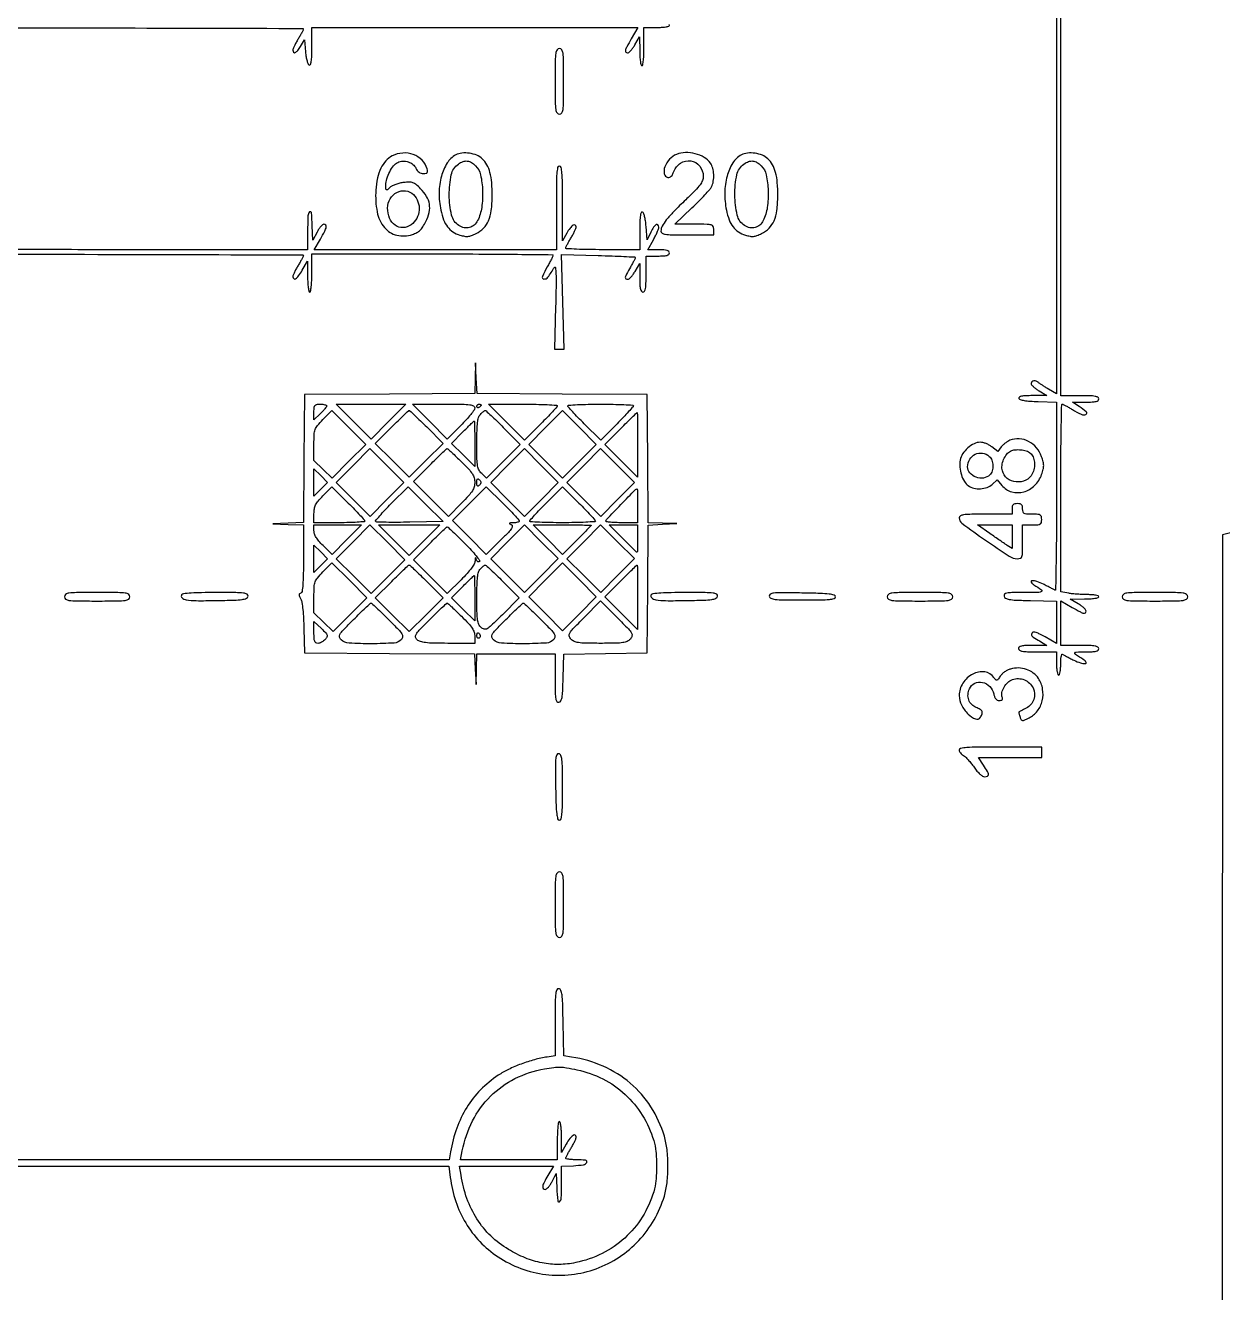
# Model space of a CAD drawing. Extents: x 0 to 836, y 5 to 589.
# Drawn here: x 301.6 to 349.4, y 191.8 to 242.5 of the extents above; entities that cross this region are included whole.
import ezdxf

# ---------------------------------------------------------------- set-up
doc = ezdxf.new("R2010")
doc.units = 0
doc.header["$MEASUREMENT"] = 0

msp = doc.modelspace()

# ---------------------------------------------------------------- linework, layer by layer
for points in [[(201.712326, 537.783562, -0.000001), (217.055896, 537.76491, -0.426088)], [(546.939, 229.3929, -0.000106), (546.943559, 250.949215, -0.000176), (546.957638, 269.095817, -0.000001), (546.976289, 285.583213, -0.415883)], [(836.0595, 588.6891), (420.497259, 588.710259, 0.000013), (261.145696, 588.714318, 0.000021), (126.989856, 588.708632), (4.934769, 588.698274, 0.19889), (4.878609, 588.675009, 0.198853), (4.855343, 588.618859), (4.83877, 516.273901, 0.000036), (4.826254, 436.744061, 0.000021), (4.8222, 342.282364), (4.8222, 95.946129), (4.469225, 95.920114, 0.031904), (4.160456, 95.877435, 0.315999), (4.075312, 95.787407, 0.415411), (4.137995, 95.703578, 0.035338), (4.43445, 95.6826), (4.8222, 95.6826), (4.8222, 50.2101), (4.8222, 4.7376), (420.462, 4.7376), (836.1018, 4.7376)], [(201.712326, 185.847562, -0.000001), (217.055896, 185.82891, -0.426088)], [(604.852986, 529.408162, -0.000002), (620.423836, 529.389509, -0.550615)], [(238.738155, 529.614638, -0.000002), (224.300981, 529.63329, -0.415836)], [(308.18842, 529.408162, -0.000002), (322.638019, 529.38951, -0.415836)], [(531.796111, 538.074638, -0.000002), (517.6951, 538.093291, -0.426056)], [(413.368417, 538.074638, -0.000002), (399.676779, 538.093291, -0.415815)], [(206.267293, 233.405114, -0.000001), (217.051222, 233.389599, -0.0589)], [(77.850638, 481.579418, -0.000002), (77.869294, 494.031443, -0.550517)], [(336.166934, 548.220763, -0.000002), (326.827688, 548.233536, -0.413812)], [(77.644162, 421.684687, -0.000002), (77.625507, 409.236574, -0.415775)], [(604.231838, 387.151416, -0.000003), (604.250494, 398.693431, -0.41574)], [(260.324089, 280.728444, -0.000002), (260.333986, 287.287743, -0.41377)], [(77.841889, 210.212758, -0.000002), (77.851786, 217.49274, -0.413814)], [(353.273145, 235.606241, -0.000004), (353.25667, 227.850838, -0.413589)], [(296.537883, 242.374441, -0.000379), (304.989363, 242.360362, -0.000006), (312.653939, 242.341698, -0.425725), (312.67896, 242.31555, -0.10382), (312.668877, 242.275812, -0.007062), (312.61587, 242.171333, -0.009869), (312.547921, 242.047945, -0.007234), (312.467893, 241.9137, 0.012708), (312.388059, 241.776385, 0.015414), (312.320565, 241.643641, 0.01405), (312.270827, 241.529661, 0.095102), (312.259033, 241.46955, 0.186658), (312.289954, 241.388625, 0.336105), (312.356136, 241.376015, 0.111359), (312.458281, 241.458958, 0.034083), (312.571067, 241.62423), (312.7239, 241.884661), (312.7662, 241.398166, 0.018101), (312.790335, 241.202821, 0.029409), (312.826473, 241.039626, 0.030984), (312.869188, 240.918363, 0.21638), (312.91425, 240.876886, 0.394038), (312.965068, 240.900372, 0.06108), (312.996897, 241.017582, 0.029434), (313.015212, 241.234321, 0.006363), (313.02, 241.61055), (313.02, 242.379), (319.534923, 242.379), (326.049847, 242.379), (325.795323, 241.92801, 0.005105), (325.612046, 241.595371, 0.05887), (325.557409, 241.456886, 0.273209), (325.575516, 241.392767, 0.194915), (325.64655, 241.364628, 0.175744), (325.698863, 241.384067, 0.030637), (325.776051, 241.458162, 0.030019), (325.859711, 241.560657, 0.022931), (325.938905, 241.681878), (326.12551, 241.9983), (326.129255, 241.42725, 0.013372), (326.136673, 241.204561, 0.023366), (326.156341, 241.021049, 0.020491), (326.183516, 240.883075, 0.346819), (326.2176, 240.8562, 0.365646), (326.253197, 240.886249, 0.014491), (326.2787, 241.0677, 0.018502), (326.296556, 241.309679, 0.009164), (326.3022, 241.6176), (326.3022, 242.379), (326.8098, 242.379, 0.015416), (327.00576, 242.385043, 0.025878), (327.16935, 242.403675, 0.024068), (327.291747, 242.430182, 0.339565), (327.3174, 242.4636, 0.322437), (327.293665, 242.496579, 0.031449)], [(296.537883, 233.322241, -0.000379), (304.989363, 233.308162, -0.000006), (312.653939, 233.289498, -0.425725), (312.67896, 233.26335, -0.10382), (312.668877, 233.223612, -0.007062), (312.61587, 233.119133, -0.009869), (312.547921, 232.995745, -0.007234), (312.467893, 232.8615, 0.012708), (312.388059, 232.724185, 0.015414), (312.320565, 232.591441, 0.01405), (312.270827, 232.477461, 0.095102), (312.259033, 232.41735, 0.218217), (312.29514, 232.337699, 0.339983), (312.366844, 232.333388, 0.086405), (312.486239, 232.448646, 0.02268), (312.633705, 232.67115), (312.849199, 233.0307), (312.85, 232.41735, 0.012065), (312.856164, 232.175045, 0.0222), (312.874667, 231.978688, 0.01921), (312.900911, 231.831765, 0.352506), (312.9354, 231.804, 0.365646), (312.970997, 231.834049, 0.014491), (312.9965, 232.0155, 0.018502), (313.014356, 232.257479, 0.009164), (313.02, 232.5654), (313.02, 233.3268), (317.8422, 233.3268, -0.000991), (319.691275, 233.323136, -0.001652), (321.247879, 233.311824, -0.00011), (322.643688, 233.29676, -0.410992), (322.6644, 233.275818, -0.112389), (322.65662, 233.241645, -0.003975), (322.596757, 233.119479, -0.007185), (322.522356, 232.975848, -0.004948), (322.434127, 232.815191, 0.025653), (322.238797, 232.421745, 0.509405), (322.297174, 232.322742, 0.265415), (322.456472, 232.394479, 0.02195), (322.717076, 232.788019, -0.706671), (322.760925, 232.779104, -0.026732), (322.781798, 232.538044, -0.012234), (322.785734, 232.072458, -0.002382), (322.768289, 231.23295), (322.724527, 229.5198), (322.919432, 229.5198), (323.114338, 229.5198), (323.061097, 231.413797), (323.007856, 233.307794), (324.464678, 233.263943, -0.001524), (325.025252, 233.245359, -0.002466), (325.501962, 233.225746, -0.000389), (325.923763, 233.205978, -0.167204), (325.950108, 233.195487, -0.331285), (325.954875, 233.174241, -0.006692), (325.905994, 233.068359, -0.01302), (325.841639, 232.942268, -0.008032), (325.759758, 232.797259, 0.006581), (325.600249, 232.516675, 0.071019), (325.554141, 232.394906, 0.295759), (325.575757, 232.336588, 0.161563), (325.651071, 232.3116, 0.174943), (325.705125, 232.33111, 0.032609), (325.782967, 232.404792, 0.031428), (325.866743, 232.507378, 0.024173), (325.945228, 232.62885), (326.129113, 232.9461), (326.131057, 232.37505, 0.008975), (326.137312, 232.082148, 0.045684), (326.158525, 231.920649, 0.104993), (326.197856, 231.835144, 0.2369), (326.2599, 231.804, 0.266366), (326.323517, 231.840479, 0.088943), (326.361918, 231.945, 0.037256), (326.381925, 232.144014, 0.00643), (326.3868, 232.5231), (326.3868, 233.2422), (326.8521, 233.2422, 0.01212), (327.084575, 233.247836, 0.054498), (327.2187, 233.269118, 0.118311), (327.290603, 233.308565, 0.211442), (327.3174, 233.3691, 0.20224), (327.29212, 233.429044, 0.122046), (327.224545, 233.468612, 0.058076), (327.099479, 233.490183, 0.013696), (326.887167, 233.496), (326.456934, 233.496), (326.675667, 233.887356, 0.011597), (326.759417, 234.045716, 0.014102), (326.830147, 234.197897, 0.012683), (326.882358, 234.328046, 0.089272), (326.8944, 234.394956, 0.18104), (326.860421, 234.485725, 0.365083), (326.789978, 234.496681, 0.111398), (326.68433, 234.394713, 0.034758), (326.575781, 234.201446), (326.4291, 233.891692), (326.3868, 234.427488, 0.01551), (326.362506, 234.647851, 0.028269), (326.327025, 234.825306, 0.030562), (326.284923, 234.954527, 0.222764), (326.23875, 234.998092, 0.394072), (326.187932, 234.974615, 0.061095), (326.156103, 234.857417, 0.029435), (326.137788, 234.640686, 0.006363), (326.133, 234.26445), (326.133, 233.496), (324.6525, 233.496, -0.004017), (324.08484, 233.50056, -0.006694), (323.607024, 233.514638, -0.001794), (323.196758, 233.533701, -0.40162), (323.172433, 233.55945, -0.111035), (323.181659, 233.599209, -0.00754), (323.233965, 233.703667, -0.010506), (323.301425, 233.827054, -0.007675), (323.381293, 233.9613, 0.013093), (323.461285, 234.09913, 0.015532), (323.52927, 234.23343, 0.014424), (323.579431, 234.349253, 0.08935), (323.59236, 234.4125, 0.29042), (323.551833, 234.47982, 0.271402), (323.471027, 234.474445, 0.081808), (323.344553, 234.354309, 0.033564), (323.2143, 234.15582), (323.0451, 233.855893), (323.0451, 235.346797, 0.002537), (323.040905, 236.173762, 0.018694), (323.02215, 236.568066, 0.037579), (322.987442, 236.783088, 0.346899), (322.9182, 236.8377, 0.356719), (322.848159, 236.780444, 0.032051), (322.815106, 236.539128, 0.01676), (322.798192, 236.100313, 0.002198), (322.79762, 235.16685), (322.80394, 233.496), (317.956465, 233.496), (313.10899, 233.496), (313.360595, 233.922723, 0.009298), (313.535534, 234.232443, 0.065443), (313.597188, 234.393857, 0.236264), (313.578205, 234.474984, 0.222811), (313.500969, 234.5112, 0.180386), (313.447643, 234.491314, 0.035725), (313.37432, 234.418008, 0.033672), (313.296853, 234.31542, 0.025766), (313.226019, 234.19395), (313.0623, 233.8767), (313.037285, 234.44775, 0.011581), (313.001777, 234.977414, 0.639683), (312.930108, 235.00297, 0.186785), (312.861497, 234.84329, 0.009128), (312.8508, 234.2574), (312.8508, 233.496), (305.42715, 233.496021, -0.000432), (301.379401, 233.499532, -0.000103), (294.648581, 233.512579, -0.000106)], [(353.2896, 254.3076, -0.000198), (353.285575, 244.153897, -0.000331)], [(342.7992, 254.2584), (342.7992, 227.7294), (342.48195, 227.919039, -0.004855), (342.354596, 227.996854, -0.005537), (342.234283, 228.073846, -0.005042), (342.133616, 228.14131, -0.030884), (342.08433, 228.179739, 0.094374), (341.990216, 228.235619, 0.116251), (341.889078, 228.24742, 0.159083), (341.814233, 228.213019, 0.211125), (341.784828, 228.14505, 0.175744), (341.804267, 228.092737, 0.030637), (341.878362, 228.015549, 0.030019), (341.980857, 227.931889, 0.022931), (342.102078, 227.852695), (342.4185, 227.66609), (341.8404, 227.662345, 0.009126), (341.564038, 227.655509, 0.039013), (341.400425, 227.63562, 0.08811), (341.315338, 227.602155, 0.348167), (341.297327, 227.55285, 0.245891), (341.348279, 227.503569, 0.029679), (341.50541, 227.467247, 0.024548), (341.737259, 227.439586, 0.009086), (342.065777, 227.422656), (342.7992, 227.398213), (342.7992, 223.629756, -0.001578), (342.794645, 222.186792, -0.002665), (342.780562, 220.977142, -0.000317), (342.76173, 219.907543, -0.545078), (342.73575, 219.891456, -0.005811), (342.693774, 219.912007, -0.000383), (342.57344, 219.972781, -0.000554), (342.430139, 220.045492, -0.000414), (342.272306, 220.125962, 0.035984), (342.013922, 220.235321, 0.100963), (341.819994, 220.260122, 0.569766), (341.791045, 220.201835, 0.111292), (341.897078, 220.098128, -0.011768), (342.198963, 219.90199, -0.509222), (342.200862, 219.836746, -0.161885), (342.093525, 219.79915, -0.003172), (341.502847, 219.793491, 0.004139), (341.015143, 219.787874, 0.041484), (340.812559, 219.766992, 0.149652), (340.724379, 219.720777, 0.250122), (340.700177, 219.64275, 0.229805), (340.760054, 219.562527, 0.079597), (340.900981, 219.515984, 0.030509), (341.172025, 219.489026, 0.003799), (341.76388, 219.470946), (342.7992, 219.447192), (342.7992, 218.603073), (342.7992, 217.758953), (342.341302, 218.017375, 0.013355), (342.133797, 218.127284, 0.038063), (341.982347, 218.188531, 0.059741), (341.87764, 218.208546, 0.278577), (341.825231, 218.18167, 0.076687), (341.794911, 218.110057, 0.251534), (341.806985, 218.06185, 0.069626), (341.870479, 218.009071, 0.002903), (342.1224, 217.855078), (342.4185, 217.676432), (341.84745, 217.676116, 0.008923), (341.554085, 217.670718, 0.04577), (341.392778, 217.650003, 0.10575), (341.307516, 217.610909, 0.236826), (341.2764, 217.5489, 0.273642), (341.314275, 217.484877, 0.084509), (341.42445, 217.446675, 0.035355), (341.634214, 217.4268, 0.005946), (342.0378, 217.422), (342.7992, 217.422), (342.7992, 216.9567, 0.017105), (342.805304, 216.778334, 0.027868), (342.824051, 216.628082, 0.026982), (342.850719, 216.516109, 0.332234), (342.8838, 216.4914, 0.324203), (342.916796, 216.515308, 0.030638), (342.943549, 216.617727, 0.030052), (342.962292, 216.756605, 0.018519), (342.9684, 216.92145, -0.013899), (342.972928, 217.084288, -0.025446), (342.987038, 217.216315, -0.02668), (343.00706, 217.309929, -0.467856), (343.03185, 217.321344, -0.005811), (343.073826, 217.300793, -0.000383), (343.19416, 217.240019, -0.000554), (343.337461, 217.167308, -0.000414), (343.495294, 217.086838, 0.035984), (343.753678, 216.977479, 0.100963), (343.947606, 216.952678, 0.569766), (343.976555, 217.010965, 0.111292), (343.870522, 217.114672, -0.006043), (343.559607, 217.311652, -0.33335), (343.537238, 217.372846, -0.322883), (343.589796, 217.413058, -0.005843), (343.96245, 217.419309, 0.010086), (344.23073, 217.426087, 0.048769), (344.381477, 217.447775, 0.109555), (344.461715, 217.487389, 0.227288), (344.4912, 217.5489, 0.273642), (344.453325, 217.612923, 0.084509), (344.34315, 217.651125, 0.035355), (344.133386, 217.671, 0.005946), (343.7298, 217.6758), (342.9684, 217.6758), (342.9684, 218.564823), (342.9684, 219.453847), (343.41939, 219.199323, 0.005105), (343.752029, 219.016046, 0.05887), (343.890514, 218.961409, 0.273209), (343.954633, 218.979516, 0.194915), (343.982772, 219.05055, 0.175744), (343.963333, 219.102863, 0.030637), (343.889238, 219.180051, 0.030019), (343.786743, 219.263711, 0.022931), (343.665522, 219.342905), (343.3491, 219.52951), (343.92015, 219.533255, 0.013372), (344.142839, 219.540673, 0.023366), (344.326351, 219.560341, 0.020491), (344.464325, 219.587516, 0.346819), (344.4912, 219.6216, 0.327053), (344.466969, 219.654682, 0.029059), (344.360731, 219.681622, 0.029122), (344.217303, 219.700668, 0.017925), (344.04705, 219.707131, -0.009764), (343.8538, 219.71131, -0.007208), (343.640177, 219.723192, -0.007289), (343.438542, 219.740283, -0.01617), (343.28565, 219.7605), (342.9684, 219.812939), (342.9684, 223.566569, -0.001584), (342.972959, 225.005719, -0.002645), (342.987038, 226.216795, -0.000282), (343.005852, 227.293067, -0.421127), (343.03185, 227.31756, -0.10382), (343.071588, 227.307477, -0.007062), (343.176067, 227.25447, -0.009869), (343.299455, 227.186521, -0.007234), (343.4337, 227.106493, 0.028609), (343.7893, 226.914605, 0.215036), (343.97592, 226.91199, 0.550574), (343.991704, 227.013254, 0.037328), (343.70865, 227.225867), (343.4337, 227.40195), (343.96245, 227.403375, 0.010038), (344.231086, 227.409493, 0.04885), (344.381687, 227.430788, 0.11021), (344.461739, 227.470213, 0.227201), (344.4912, 227.5317, 0.273642), (344.453325, 227.595723, 0.084509), (344.34315, 227.633925, 0.035355), (344.133386, 227.6538, 0.005946), (343.7298, 227.6586), (342.9684, 227.6586), (342.9684, 254.181423)], [(273.436809, 196.8642), (318.499504, 196.8642), (318.556084, 196.411354, 0.049373), (318.773774, 195.451238, 0.055087), (319.170786, 194.589425, 0.056018), (319.739473, 193.847033, 0.054161), (320.464734, 193.239881, 0.117409), (322.374181, 192.531992, 0.118347), (324.391708, 192.763654, 0.117745), (326.091826, 193.888077, 0.115387), (327.115884, 195.667155, 0.047135), (327.223019, 196.200222, 0.02604), (327.257622, 196.8642, 0.02604), (327.223019, 197.528178, 0.047135), (327.115884, 198.061245, 0.069468), (326.578378, 199.229398, 0.073909), (325.750478, 200.178086, 0.07304), (324.673201, 200.853351, 0.065541), (323.406781, 201.221901), (323.091662, 201.270267), (323.068381, 202.598212, 0.002694), (323.050605, 203.373737, 0.024341), (323.024525, 203.711864, 0.063775), (322.979326, 203.886671, 0.25553), (322.89705, 203.954582, 0.334728), (322.81582, 203.914708, 0.089588), (322.772016, 203.767788, 0.025535), (322.752661, 203.445613, 0.002236), (322.749, 202.627037), (322.749, 201.271067), (322.43175, 201.22279, 0.02866), (321.923097, 201.115268, 0.022722), (321.388158, 200.943287, 0.023102), (320.884271, 200.728646, 0.034985), (320.470616, 200.492447, 0.051402), (319.767073, 199.910032, 0.054904), (319.21452, 199.208134, 0.053237), (318.815112, 198.383049, 0.043644), (318.565789, 197.43525), (318.511333, 197.118), (273.465667, 197.118)]]:
    msp.add_lwpolyline(points, format="xyb")
for points in [[(322.749, 240.2217, 0.00213), (322.752532, 239.392374, 0.02996), (322.772879, 239.095463, 0.116079), (322.823418, 238.960969, 0.250083), (322.9182, 238.9104, 0.250083), (323.012982, 238.960969, 0.116079), (323.063521, 239.095463, 0.02996), (323.083868, 239.392374, 0.00213), (323.0874, 240.2217, 0.00213), (323.083868, 241.051026, 0.02996), (323.063521, 241.347938, 0.116079), (323.012982, 241.482431, 0.250083), (322.9182, 241.533, 0.250083), (322.823418, 241.482431, 0.116079), (322.772879, 241.347938, 0.02996), (322.752532, 241.051026, 0.00213)], [(316.2348, 237.24398, 0.091039), (315.977411, 237.045404, 0.071413), (315.781053, 236.751828, 0.058997), (315.647836, 236.361725, 0.035155), (315.578822, 235.875294, 0.065252), (315.630703, 235.006757, 0.12543), (315.925569, 234.379671, 0.165394), (316.418675, 234.074706, 0.137042), (317.0385, 234.103441, 0.03902), (317.219883, 234.179427, 0.072123), (317.349793, 234.271919, 0.063137), (317.458756, 234.406119, 0.023863), (317.576542, 234.617607, 0.05808), (317.709509, 234.988293, 0.096714), (317.721261, 235.318695, 0.097528), (317.607998, 235.627332, 0.059881), (317.367943, 235.932977, 0.02073), (317.188154, 236.098445, 0.087428), (317.062046, 236.17201, 0.092225), (316.921801, 236.196046, 0.024517), (316.694382, 236.18165, 0.029908), (316.53603, 236.154135, 0.026782), (316.376008, 236.107186, 0.027747), (316.236844, 236.049262, 0.071538), (316.146767, 235.988593, -0.010472), (316.038648, 235.89479, -0.297784), (316.00358, 235.890745, -0.274003), (315.983778, 235.92151, -0.009257), (315.981, 236.071553, -0.072542), (316.01891, 236.331476, -0.047148), (316.132788, 236.613402, -0.048132), (316.288689, 236.85434, -0.118747), (316.453458, 236.983255, -0.094816), (316.661295, 237.033777, -0.089828), (316.877354, 237.005578, -0.093742), (317.06231, 236.905519, -0.11562), (317.181857, 236.750766, 0.05591), (317.236184, 236.659976, 0.077484), (317.304489, 236.594375, 0.081855), (317.386413, 236.555084, 0.071083), (317.480781, 236.5416, 0.033646), (317.588415, 236.548851, 0.197222), (317.636493, 236.576633, 0.203472), (317.65034, 236.629559, 0.035991), (317.627711, 236.73195, 0.122665), (317.424765, 237.075507, 0.110661), (317.07713, 237.299652, 0.105474), (316.652503, 237.360398, 0.10222)], [(318.775339, 237.283931, 0.133039), (318.432329, 236.964262, 0.072917), (318.201471, 236.433839, 0.063285), (318.109676, 235.77545, 0.054258), (318.176988, 235.078499, 0.038109), (318.289229, 234.689449, 0.07364), (318.445366, 234.406384, 0.08606), (318.657915, 234.20916, 0.071427), (318.938275, 234.079321, 0.026842), (319.125001, 234.034135, 0.069755), (319.262897, 234.027999, 0.067582), (319.399701, 234.059998, 0.024029), (319.584054, 234.140735, 0.08301), (319.883912, 234.357749, 0.092798), (320.083209, 234.65309, 0.071312), (320.195171, 235.063749, 0.029806), (320.232058, 235.637592, 0.020525), (320.212403, 236.176643, 0.045555), (320.143511, 236.581527, 0.060037), (320.020612, 236.88966, 0.079457), (319.83616, 237.128294, 0.093169), (319.616039, 237.268885, 0.059297), (319.321742, 237.348477, 0.059632), (319.019333, 237.356508, 0.098591)], [(327.604035, 237.304686, 0.111457), (327.323953, 237.1106, 0.095305), (327.135084, 236.804457, 0.141082), (327.112416, 236.530077, 0.305109), (327.256048, 236.387807, 0.121092), (327.328901, 236.391646, 0.119299), (327.392134, 236.428792, 0.083297), (327.44754, 236.503836, 0.033597), (327.497596, 236.621379, -0.167868), (327.764254, 236.959303, -0.183743), (328.171671, 237.044721, -0.186011), (328.529238, 236.837809, -0.170912), (328.671354, 236.43585, -0.091469), (328.639436, 236.261582, -0.068605), (328.545633, 236.090108, -0.035955), (328.355649, 235.868827, -0.006703), (327.973404, 235.493648, 0.00777), (327.486974, 235.014171, 0.027056), (327.195203, 234.683482, 0.042437), (327.030401, 234.434142, 0.124499), (326.979557, 234.23625, 0.266285), (327.024886, 234.156478, 0.098923), (327.151233, 234.1123, 0.031549), (327.414222, 234.09225, 0.003254), (328.0365, 234.0882), (329.094, 234.0882), (329.094, 234.2997, 0.107366), (329.067332, 234.42246, 0.22243), (328.994298, 234.484632, 0.062427), (328.82823, 234.508511, 0.003579), (328.31145, 234.514174), (327.5289, 234.517147), (328.220556, 235.169824, 0.006961), (328.492063, 235.433271, 0.008757), (328.735738, 235.685058, 0.007231), (328.932559, 235.901893, 0.066462), (329.003106, 236.007288, 0.074977), (329.074359, 236.231688, 0.051901), (329.088777, 236.49805, 0.052669), (329.048498, 236.756044, 0.08795), (328.956043, 236.954713, 0.107332), (328.710213, 237.181869, 0.069812), (328.351616, 237.330402, 0.068282), (327.95669, 237.376797, 0.091398)], [(330.196339, 237.283931, 0.133039), (329.853329, 236.964262, 0.072917), (329.622471, 236.433839, 0.063285), (329.530676, 235.77545, 0.054258), (329.597988, 235.078499, 0.038109), (329.710229, 234.689449, 0.07364), (329.866366, 234.406384, 0.08606), (330.078915, 234.20916, 0.071427), (330.359275, 234.079321, 0.026842), (330.546001, 234.034135, 0.069755), (330.683897, 234.027999, 0.067582), (330.820701, 234.059998, 0.024029), (331.005054, 234.140735, 0.08301), (331.304912, 234.357749, 0.092798), (331.504209, 234.65309, 0.071312), (331.616171, 235.063749, 0.029806), (331.653058, 235.637592, 0.020525), (331.633403, 236.176643, 0.045555), (331.564511, 236.581527, 0.060037), (331.441612, 236.88966, 0.079457), (331.25716, 237.128294, 0.093169), (331.037039, 237.268885, 0.059297), (330.742742, 237.348477, 0.059632), (330.440333, 237.356508, 0.098591)], [(319.567533, 236.854358, -0.144075), (319.767334, 236.487945, -0.044146), (319.846637, 235.855823, -0.044375), (319.811511, 235.182524, -0.081718), (319.647795, 234.660476, -0.09631), (319.509849, 234.482364, -0.114296), (319.322736, 234.382037, -0.114637), (319.111014, 234.374351, -0.097318), (318.903281, 234.458774, -0.192896), (318.610569, 234.877896, -0.054774), (318.514295, 235.68244, -0.054766), (318.595126, 236.489959, -0.189883), (318.879512, 236.919806, -0.063398), (319.065219, 237.017525, -0.113636), (319.235219, 237.040003, -0.112269), (319.399341, 236.985898, -0.060914)], [(330.988533, 236.854358, -0.144075), (331.188334, 236.487945, -0.044146), (331.267637, 235.855823, -0.044375), (331.232511, 235.182524, -0.081718), (331.068795, 234.660476, -0.09631), (330.930849, 234.482364, -0.114296), (330.743736, 234.382037, -0.114637), (330.532014, 234.374351, -0.097318), (330.324281, 234.458774, -0.192896), (330.031569, 234.877896, -0.054774), (329.935295, 235.68244, -0.054766), (330.016126, 236.489959, -0.189883), (330.300512, 236.919806, -0.063398), (330.486219, 237.017525, -0.113636), (330.656219, 237.040003, -0.112269), (330.820341, 236.985898, -0.060914)], [(317.078648, 235.697752, -0.10684), (317.263947, 235.410261, -0.109765), (317.311566, 235.074779, -0.109146), (317.212607, 234.749213, -0.104617), (316.984658, 234.489835, -0.151218), (316.666974, 234.377042, -0.167491), (316.35581, 234.470201, -0.139993), (316.129131, 234.756427, -0.098224), (316.04868, 235.162002, -0.135032), (316.149407, 235.528176, -0.139461), (316.422374, 235.785951, -0.152321), (316.770866, 235.848404, -0.166619)], [(319.55101, 228.35751), (319.5342, 227.745119), (316.12905, 227.72301), (312.7239, 227.7009), (312.701515, 225.145431), (312.67913, 222.589963), (312.067015, 222.560791), (311.4549, 222.53162), (312.06825, 222.51481), (312.6816, 222.498), (312.6816, 221.15145, -0.003809), (312.676602, 220.495418, -0.015284), (312.658231, 220.094615, -0.01692), (312.629337, 219.833484, -0.282911), (312.57585, 219.769394, 0.114151), (312.529527, 219.740913, 0.200289), (312.512413, 219.700081, 0.100882), (312.525181, 219.636947, 0.018953), (312.575482, 219.529694, -0.080476), (312.619644, 219.394545, -0.011958), (312.657294, 219.109459, -0.012622), (312.686471, 218.755099, -0.008698), (312.702382, 218.3526), (312.7239, 217.3797), (316.125363, 217.357593), (319.526826, 217.335487), (319.556003, 216.723093), (319.58518, 216.1107), (319.60199, 216.72405), (319.6188, 217.3374), (321.1839, 217.3374), (322.749, 217.3374), (322.749, 216.358297, 0.003332), (322.752875, 215.77685, 0.035302), (322.772735, 215.540711, 0.129745), (322.818197, 215.436832, 0.279323), (322.89705, 215.40756, 0.220613), (322.976578, 215.464765, 0.084901), (323.023517, 215.595973, 0.03295), (323.050823, 215.847156, 0.004307), (323.069004, 216.384884), (323.092908, 217.333842), (324.761004, 217.356771), (326.4291, 217.3797), (326.451485, 219.935013), (326.47387, 222.490326), (327.043685, 222.519893), (327.6135, 222.54946), (327.04369, 222.56603), (326.473881, 222.5826), (326.45149, 225.14175), (326.4291, 227.7009), (323.027637, 227.723007), (319.626174, 227.745113), (319.596997, 228.357507), (319.56782, 228.9699)], [(313.6122, 227.251428, -0.157199), (313.599612, 227.212378, -0.014831), (313.537646, 227.131431, -0.017843), (313.45561, 227.037649, -0.013111), (313.3584, 226.9395), (313.1046, 226.696344), (313.1046, 227.008272, -0.018936), (313.111657, 227.194544, -0.152995), (313.142959, 227.273056, -0.191513), (313.209949, 227.31047, -0.032737), (313.3584, 227.3202, -0.025608), (313.455656, 227.315216, -0.040573), (313.537646, 227.299998, -0.048865), (313.595715, 227.277991, -0.285087)], [(314.501771, 225.037279), (313.828872, 224.36041), (313.466736, 224.715819), (313.1046, 225.071229), (313.1046, 225.706062, -0.01007), (313.112871, 226.116683, -0.075975), (313.149793, 226.306681, -0.090946), (313.240141, 226.462666, -0.017412), (313.462048, 226.705109), (313.819496, 227.069322), (314.497083, 226.391735), (315.17467, 225.714148)], [(317.611591, 226.408821), (318.265313, 225.751243), (317.588457, 225.078356), (316.9116, 224.405469), (316.234743, 225.078356), (315.557887, 225.751243), (316.211609, 226.408821, -0.00331), (316.465535, 226.660887, -0.005234), (316.686891, 226.873236, -0.001538), (316.880865, 227.054337, -0.189215), (316.9116, 227.0664, -0.189215), (316.942335, 227.054337, -0.001538), (317.136309, 226.873236, -0.005234), (317.357665, 226.660887, -0.00331)], [(319.5342, 227.169706, -0.154153), (319.507041, 227.08371, -0.014348), (319.372401, 226.903059, -0.017384), (319.194363, 226.693371, -0.012788), (318.983394, 226.473303), (318.432589, 225.927393), (317.736185, 226.623796), (317.039782, 227.3202), (318.286991, 227.3202, -0.002587), (319.034039, 227.316334, -0.027441), (319.337771, 227.296498, -0.08747), (319.483468, 227.252292, -0.282613)], [(319.788, 227.282893, -0.151918), (319.782455, 227.265065, -0.038439), (319.763149, 227.241186, -0.035638), (319.735783, 227.216057, -0.029505), (319.7034, 227.1933, -0.082592), (319.671074, 227.180059, -0.161196), (319.643651, 227.182691, -0.182303), (319.625423, 227.200579, -0.108972), (319.6188, 227.230607, -0.093332), (319.62524, 227.264807, -0.09642), (319.643651, 227.293882, -0.099167), (319.67112, 227.313342, -0.105053), (319.7034, 227.3202, -0.042167), (319.735789, 227.317464, -0.061769), (319.763149, 227.309241, -0.081139), (319.781701, 227.297159, -0.210953)], [(320.6763, 226.3896), (321.349131, 225.7128), (320.677975, 225.037685), (320.006819, 224.362569), (319.812809, 224.544832, -0.080308), (319.704269, 224.685747, -0.084049), (319.647791, 224.851522, -0.036148), (319.623798, 225.122257, -0.004032), (319.6188, 225.742036, -0.005231), (319.624434, 226.280536, -0.024558), (319.646092, 226.589298, -0.043983), (319.687277, 226.785365, -0.1106), (319.758812, 226.911689, -0.017199), (319.816254, 226.970932, -0.022262), (319.873065, 227.020954, -0.020767), (319.922923, 227.057757, -0.149691), (319.951147, 227.0664, -0.188072), (319.985705, 227.052924, -0.00183), (320.185744, 226.86759, -0.005719), (320.414618, 226.649026, -0.003635)], [(322.8336, 227.254765, -0.184326), (322.817403, 227.212323, -0.002894), (322.640454, 227.016538, -0.007234), (322.428091, 226.79093, -0.004676), (322.17608, 226.535667), (321.518561, 225.882004), (320.803198, 226.601102), (320.087836, 227.3202), (321.460718, 227.3202, -0.004467), (321.987139, 227.315497, -0.00744), (322.430316, 227.300979, -0.002211), (322.808547, 227.281274, -0.397769)], [(325.8792, 227.258622, -0.183897), (325.86389, 227.218404, -0.002578), (325.687169, 227.021968, -0.006796), (325.476039, 226.795954, -0.004375), (325.225479, 226.539465), (324.571757, 225.881887), (323.914179, 226.535609, -0.004676), (323.662146, 226.790894, -0.007234), (323.449764, 227.016521, -0.002893), (323.272797, 227.212323, -0.184328), (323.2566, 227.254765, -0.39688), (323.281556, 227.281254, -0.002421), (323.641794, 227.300979, -0.007788), (324.065093, 227.315497, -0.004677), (324.5679, 227.3202, -0.004401), (325.070709, 227.315774, -0.00733), (325.494006, 227.302111, -0.002147), (325.855595, 227.283575, -0.398046)], [(326.0484, 225.692332), (326.0484, 224.402865), (325.394152, 225.057112), (324.739904, 225.71136), (325.370885, 226.34658, -0.001726), (325.614468, 226.590113, -0.0028), (325.82335, 226.795204, -0.000445), (326.009246, 226.975373, -0.194619), (326.025133, 226.9818, -0.408565), (326.034662, 226.972453, -0.00032), (326.041565, 226.603019, -0.00282), (326.046728, 226.186778, -0.001691)], [(319.5342, 225.73684), (319.5342, 224.83028), (319.068785, 225.289913), (318.60337, 225.749547), (319.044745, 226.196473, -0.002548), (319.215681, 226.367804, -0.00408), (319.363528, 226.512115, -0.000937), (319.493995, 226.636931, -0.192679), (319.51016, 226.6434, -0.405665), (319.519974, 226.633869, -0.000691), (319.527138, 226.377098, -0.004143), (319.532472, 226.084459, -0.002485)], [(340.938, 225.876089, 0.040601), (340.846962, 225.830059, 0.025244), (340.748117, 225.76247, 0.025261), (340.656741, 225.685388, 0.041172), (340.588589, 225.610334), (340.450678, 225.430769), (340.21763, 225.614085, 0.041994), (340.111107, 225.684268, 0.031509), (339.983744, 225.743551, 0.032216), (339.855853, 225.784269, 0.061032), (339.748682, 225.7974, 0.115061), (339.50148, 225.73975, 0.06786), (339.248923, 225.569278, 0.066547), (339.045917, 225.332448, 0.097887), (338.944396, 225.078714, 0.070335), (338.931778, 224.798533, 0.054064), (338.993726, 224.498267, 0.056256), (339.112977, 224.233983, 0.106277), (339.271298, 224.063362, 0.09583), (339.494862, 223.963542, 0.070962), (339.765183, 223.939917, 0.07178), (340.028063, 223.99261, 0.103631), (340.229826, 224.115665), (340.420857, 224.295129), (340.616111, 224.068133, 0.147366), (341.008831, 223.817626, 0.137488), (341.486335, 223.816711, 0.126484), (341.92465, 224.069411, 0.115756), (342.204391, 224.510008, 0.020624), (342.267749, 224.71929, 0.063266), (342.286383, 224.865965, 0.063773), (342.267681, 225.011999, 0.0212), (342.204391, 225.218686, 0.090468), (341.997712, 225.579675, 0.0982), (341.681882, 225.832263, 0.103829), (341.30875, 225.936297, 0.113473)], [(319.003174, 225.017294, -0.009623), (319.290884, 224.72095, -0.044559), (319.437569, 224.532848, -0.074873), (319.509554, 224.373278, -0.068688), (319.5342, 224.19472, -0.068761), (319.509546, 224.016296, -0.073153), (319.437521, 223.855294, -0.04387), (319.291437, 223.664869, -0.009717), (319.007558, 223.367087), (318.480916, 222.835722), (317.78086, 223.532141), (317.080804, 224.228561), (317.734467, 224.88608, -0.003006), (317.98807, 225.138131, -0.004776), (318.208457, 225.350454, -0.001284), (318.402085, 225.532524, -0.190266), (318.430139, 225.5436, -0.18593), (318.457918, 225.5329, -0.001899), (318.615797, 225.388998, -0.005806), (318.796594, 225.219031, -0.003698)], [(341.749349, 225.368052, -0.123536), (341.859604, 225.217546, -0.07207), (341.913636, 224.999146, -0.067321), (341.904981, 224.757491, -0.076904), (341.831455, 224.538369, -0.161215), (341.568429, 224.28134, -0.139327), (341.186898, 224.212971, -0.141499), (340.830748, 224.355506, -0.167303), (340.63366, 224.658012, -0.094967), (340.621397, 224.874668, -0.066413), (340.685739, 225.111328, -0.067639), (340.807753, 225.318071, -0.109922), (340.965172, 225.446308, -0.091528), (341.142835, 225.497797, -0.049791), (341.37079, 225.497805, -0.049978), (341.592217, 225.453072, -0.098697)], [(340.106489, 225.234388, -0.118575), (340.213943, 225.077047, -0.083649), (340.255864, 224.866165, -0.083894), (340.226352, 224.653791, -0.12056), (340.128257, 224.492143, -0.162803), (339.881776, 224.369217, -0.124244), (339.58008, 224.401735, -0.128391), (339.336981, 224.571632, -0.178211), (339.246, 224.818788, -0.135448), (339.327998, 225.115928, -0.146623), (339.549056, 225.318225, -0.151685), (339.838809, 225.36168, -0.146881)], [(315.135, 222.648035, -0.390866), (315.110679, 222.621677, -0.004), (314.836785, 222.601821, -0.010049), (314.509064, 222.587304, -0.006043), (314.1198, 222.5826), (313.1046, 222.5826), (313.1046, 222.938948, -0.037927), (313.120131, 223.143407, -0.077285), (313.168509, 223.296593, -0.061751), (313.26884, 223.448565, -0.017295), (313.461436, 223.658885), (313.818272, 224.022475), (314.476636, 223.367972, -0.004671), (314.72897, 223.112387, -0.007226), (314.941606, 222.886508, -0.002887), (315.1188, 222.690481, -0.184348)], [(316.944056, 222.601541, -0.003378), (316.432664, 222.595983, -0.005344), (315.994286, 222.598865, -0.00158), (315.615277, 222.606606, -0.192791), (315.571769, 222.625231, -0.387648), (315.570107, 222.661508, -0.00469), (315.735474, 222.856555, -0.010901), (315.941458, 223.084691, -0.00656), (316.195133, 223.346649), (316.865547, 224.021018), (317.567421, 223.322959), (318.269295, 222.6249)], [(321.3108, 222.648035, -0.274823), (321.295551, 222.622387, -0.050115), (321.242459, 222.600075, -0.041504), (321.167293, 222.583681, -0.026563), (321.07815, 222.576654, 0.007808), (320.9612, 222.571836, 0.151716), (320.927681, 222.559299, 0.54671), (320.929259, 222.541597, 0.026145), (320.994415, 222.511793, -0.306287), (321.036061, 222.450873, -0.1511), (321.007553, 222.356964, -0.042944), (320.876942, 222.195609, -0.005731), (320.569362, 221.883309), (319.995393, 221.313738), (319.322631, 221.990469), (318.649869, 222.6672), (319.322756, 223.344057), (319.995643, 224.020913), (320.653221, 223.367191, -0.004676), (320.905254, 223.111906, -0.007234), (321.117636, 222.886279, -0.002893), (321.294603, 222.690477, -0.184328)], [(319.72032, 224.08848, -0.051663), (319.66966, 224.047332, -0.354955), (319.63995, 224.05041, -0.180052), (319.622495, 224.088558, -0.018208), (319.6188, 224.19, -0.018208), (319.622495, 224.291442, -0.180052), (319.63995, 224.32959, -0.354955), (319.66966, 224.332668, -0.051663), (319.72032, 224.29152, -0.049631), (319.765546, 224.236298, -0.147822), (319.77954, 224.19, -0.147822), (319.765546, 224.143702, -0.049631)], [(324.3564, 222.648035, -0.39688), (324.331444, 222.621546, -0.002421), (323.971206, 222.601821, -0.007788), (323.547907, 222.587303, -0.004677), (323.0451, 222.5826, -0.004401), (322.542291, 222.587026, -0.00733), (322.118994, 222.600689, -0.002147), (321.757405, 222.619225, -0.398046), (321.7338, 222.644178, -0.183897), (321.74911, 222.684396, -0.002578), (321.925831, 222.880832, -0.006796), (322.136961, 223.106846, -0.004375), (322.387521, 223.363335), (323.041243, 224.020913), (323.698821, 223.367191, -0.004676), (323.950854, 223.111906, -0.007234), (324.163236, 222.886279, -0.002893), (324.340203, 222.690477, -0.184328)], [(326.0484, 223.2594), (326.0484, 222.5826), (325.4139, 222.5826, -0.009087), (325.170622, 222.587022, -0.015055), (324.965784, 222.600654, -0.008761), (324.800881, 222.619549, -0.376171), (324.7794, 222.644061, -0.19333), (324.807008, 222.712794, -0.000805), (325.38201, 223.311141, -0.000777), (325.959736, 223.908528, -0.20286), (326.025133, 223.9362, -0.402838), (326.034604, 223.927091, -0.001158), (326.041565, 223.73739, -0.00537), (326.046728, 223.518917, -0.003222)], [(341.0226, 223.1325), (341.0226, 222.921), (339.9651, 222.921, 0.003205), (339.338506, 222.916984, 0.032111), (339.077521, 222.896843, 0.102973), (338.952988, 222.851887, 0.260443), (338.9076, 222.770661, 0.239123), (339.014813, 222.559299, 0.005433), (339.961929, 221.881612, 0.007285), (340.904625, 221.242703, 0.146296), (341.233407, 221.1444, 0.092874), (341.356501, 221.167463, 0.227966), (341.417819, 221.233009, 0.071609), (341.441658, 221.379939, 0.004467), (341.4456, 221.8212), (341.4456, 222.498), (341.8263, 222.498, 0.012699), (342.053018, 222.503759, 0.114574), (342.14778, 222.5309, 0.210352), (342.192989, 222.590488, 0.058662), (342.207, 222.7095, 0.058662), (342.192989, 222.828512, 0.210352), (342.14778, 222.8881, 0.114574), (342.053018, 222.915241, 0.012699), (341.8263, 222.921, -0.012699), (341.599582, 222.926759, -0.114574), (341.50482, 222.9539, -0.210352), (341.459611, 223.013488, -0.058662), (341.4456, 223.1325, 0.045527), (341.435808, 223.239816, 0.152009), (341.4033, 223.3017, 0.152009), (341.341416, 223.334208, 0.045527), (341.2341, 223.344, 0.045527), (341.126784, 223.334208, 0.152009), (341.0649, 223.3017, 0.152009), (341.032392, 223.239816, 0.045527)], [(314.41636, 221.906264), (313.829159, 221.314528), (313.466879, 221.670078, -0.019664), (313.300846, 221.846368, -0.041714), (313.19003, 221.997481, -0.054665), (313.126058, 222.133317, -0.08292), (313.1046, 222.261814), (313.1046, 222.498), (314.054081, 222.498), (315.003562, 222.498)], [(319.143132, 221.74703, -0.009882), (319.391799, 221.486806, -0.017185), (319.586157, 221.260027, -0.01177), (319.727878, 221.073857, -0.435923), (319.7186, 221.026894, -0.163421), (319.682416, 221.018437, -0.139321), (319.645736, 221.032716, -0.10378), (319.614036, 221.069161, -0.063558), (319.592716, 221.122214, 0.024987), (319.574449, 221.180212, 0.59347), (319.560966, 221.182174, 0.142272), (319.54999, 221.153143, 0.008238), (319.544014, 221.057356, -0.114252), (319.508686, 220.931353, -0.033667), (319.40002, 220.761139, -0.026412), (319.228116, 220.552135, -0.012187), (318.984069, 220.298171), (318.433937, 219.752929), (317.757312, 220.425586), (317.080687, 221.098243), (317.734409, 221.755821, -0.00331), (317.988335, 222.007887, -0.005234), (318.209691, 222.220236, -0.001538), (318.403665, 222.401337, -0.189215), (318.4344, 222.4134, -0.189366), (318.465159, 222.401317, -0.0015), (318.661676, 222.217654, -0.005168), (318.885854, 222.002466, -0.003266)], [(324.1872, 222.474581, -0.194103), (324.180773, 222.458649, -0.00055), (324.018809, 222.290941, -0.003116), (323.833722, 222.10208, -0.001927), (323.613953, 221.882308), (323.040707, 221.313454), (322.452972, 221.905727), (321.865238, 222.498), (323.026219, 222.498, -0.00189), (323.471396, 222.496317, -0.003152), (323.846162, 222.491121, -0.0004), (324.177823, 222.484165, -0.407852)], [(326.0484, 221.9481, -0.004021), (326.046704, 221.737244, -0.006699), (326.041469, 221.559733, -0.001796), (326.034381, 221.407307, -0.399625), (326.024806, 221.3982, -0.193942), (326.008786, 221.404657, -0.000605), (325.848046, 221.559733, -0.003271), (325.666843, 221.737284, -0.002026), (325.4562, 221.9481), (324.911188, 222.498), (325.479794, 222.498), (326.0484, 222.498)], [(341.0226, 222.02297), (341.0226, 221.54794), (340.826147, 221.676661, -0.00452), (340.719383, 221.748003, -0.001063), (340.542181, 221.869298, -0.001095), (340.339001, 222.009666, -0.001077), (340.135322, 222.151691), (339.64095, 222.498), (340.331775, 222.498), (341.0226, 222.498)], [(314.544876, 218.905858), (313.868922, 218.229904), (313.486761, 218.604966), (313.1046, 218.980029), (313.1046, 219.614862, -0.010065), (313.112865, 220.025381, -0.0759), (313.149755, 220.215383, -0.090967), (313.240011, 220.371309, -0.017471), (313.461488, 220.613338), (313.818376, 220.97698), (314.519603, 220.279396), (315.22083, 219.581812)], [(317.611591, 220.233021), (318.265313, 219.575443), (317.588457, 218.902556), (316.9116, 218.229669), (316.234743, 218.902556), (315.557887, 219.575443), (316.211609, 220.233021, -0.00331), (316.465535, 220.485087, -0.005234), (316.686891, 220.697436, -0.001538), (316.880865, 220.878537, -0.189215), (316.9116, 220.8906, -0.189215), (316.942335, 220.878537, -0.001538), (317.136309, 220.697436, -0.005234), (317.357665, 220.485087, -0.00331)], [(320.657191, 220.233021), (321.310913, 219.575443), (320.637244, 218.905725, -0.00343), (320.193815, 218.470904, -0.055821), (320.028941, 218.34368, -0.200712), (319.913957, 218.326358, -0.122844), (319.791187, 218.392015, -0.099932), (319.69736, 218.519086, -0.072843), (319.646782, 218.687713, -0.032246), (319.623879, 218.968116, -0.004257), (319.6188, 219.5646, -0.005218), (319.62443, 220.104082, -0.02453), (319.646082, 220.41324, -0.043955), (319.687262, 220.609497, -0.11067), (319.758812, 220.735889, -0.017199), (319.816254, 220.795132, -0.022262), (319.873065, 220.845154, -0.020767), (319.922923, 220.881957, -0.149691), (319.951147, 220.8906, -0.187697), (319.985641, 220.877178, -0.00193), (320.18013, 220.697436, -0.005876), (320.402836, 220.485077, -0.003741)], [(326.0484, 219.601132), (326.0484, 218.311665), (325.394152, 218.965912), (324.739904, 219.62016), (325.370885, 220.25538, -0.001726), (325.614468, 220.498913, -0.0028), (325.82335, 220.704004, -0.000445), (326.009246, 220.884173, -0.194619), (326.025133, 220.8906, -0.408565), (326.034662, 220.881253, -0.00032), (326.041565, 220.511819, -0.00282), (326.046728, 220.095578, -0.001691)], [(319.5342, 219.56104), (319.5342, 218.65448), (319.068785, 219.114113), (318.60337, 219.573747), (319.044745, 220.020673, -0.002548), (319.215681, 220.192004, -0.00408), (319.363528, 220.336315, -0.000937), (319.493995, 220.461131, -0.192679), (319.51016, 220.4676, -0.405665), (319.519974, 220.458069, -0.000691), (319.527138, 220.201298, -0.004143), (319.532472, 219.908659, -0.002485)], [(303.1218, 219.6216, 0.250083), (303.172369, 219.526818, 0.116079), (303.306862, 219.476279, 0.02996), (303.603774, 219.455932, 0.00213), (304.4331, 219.4524, 0.00213), (305.262426, 219.455932, 0.02996), (305.559337, 219.476279, 0.116079), (305.693831, 219.526818, 0.250083), (305.7444, 219.6216, 0.250083), (305.693831, 219.716382, 0.116079), (305.559337, 219.766921, 0.02996), (305.262426, 219.787268, 0.00213), (304.4331, 219.7908, 0.00213), (303.603774, 219.787268, 0.02996), (303.306862, 219.766921, 0.116079), (303.172369, 219.716382, 0.250083)], [(307.812544, 219.698829, 0.362859), (307.829841, 219.578353, 0.142614), (307.992429, 219.500072, 0.039903), (308.387333, 219.466173, 0.006123), (309.176213, 219.471205, 0.002888), (309.909883, 219.48911, 0.025518), (310.232786, 219.515388, 0.067043), (310.399779, 219.560907, 0.250335), (310.465991, 219.64275, 0.329521), (310.427182, 219.723708, 0.093362), (310.285385, 219.767722, 0.026378), (309.973124, 219.787121, 0.002325), (309.181896, 219.7908, 0.004799), (308.609143, 219.785303, 0.011967), (308.190882, 219.767252, 0.008478), (307.880065, 219.741076, 0.233154)], [(316.08265, 218.71635, -0.004145), (316.48432, 218.31036, -0.049961), (316.621014, 218.1385, -0.168757), (316.648973, 218.023109, -0.161102), (316.60016, 217.91265, -0.19588), (316.309905, 217.773023, -0.014413), (315.409223, 217.743574, -0.015267), (314.511151, 217.767531, -0.171235), (314.186684, 217.903332, -0.151641), (314.124213, 218.008924, -0.199808), (314.141983, 218.118228, -0.05311), (314.270707, 218.283503, -0.003657), (314.685638, 218.707032, -0.00302), (314.940508, 218.960328, -0.004798), (315.162027, 219.173699, -0.001295), (315.356627, 219.356623, -0.190218), (315.384944, 219.3678, -0.188666), (315.413312, 219.356701, -0.001307), (315.60739, 219.176436, -0.004806), (315.828394, 218.966072, -0.003027)], [(319.003174, 218.841494, -0.01001), (319.282618, 218.553218, -0.04151), (319.432433, 218.36289, -0.068838), (319.508238, 218.204517, -0.077394), (319.5342, 218.037794), (319.5342, 217.7604), (318.462211, 217.7604, -0.004735), (317.883976, 217.765876, -0.024193), (317.563438, 217.787486, -0.045066), (317.362757, 217.829372, -0.110377), (317.232284, 217.903332, -0.151641), (317.169813, 218.008924, -0.199808), (317.187583, 218.118228, -0.05311), (317.316307, 218.283503, -0.003657), (317.731238, 218.707032, -0.002991), (317.986079, 218.960328, -0.004754), (318.207508, 219.173699, -0.001272), (318.402078, 219.356718, -0.190317), (318.430139, 219.3678, -0.18593), (318.457918, 219.3571, -0.001899), (318.615797, 219.213198, -0.005806), (318.796594, 219.043231, -0.003698)], [(322.17385, 218.71635, -0.004145), (322.57552, 218.31036, -0.049961), (322.712214, 218.1385, -0.168757), (322.740173, 218.023109, -0.161102), (322.69136, 217.91265, -0.19588), (322.401105, 217.773023, -0.014413), (321.500423, 217.743574, -0.015267), (320.602351, 217.767531, -0.171235), (320.277884, 217.903332, -0.151641), (320.215413, 218.008924, -0.199808), (320.233183, 218.118228, -0.05311), (320.361907, 218.283503, -0.003657), (320.776838, 218.707032, -0.00302), (321.031708, 218.960328, -0.004798), (321.253227, 219.173699, -0.001295), (321.447827, 219.356623, -0.190218), (321.476144, 219.3678, -0.188666), (321.504512, 219.356701, -0.001307), (321.69859, 219.176436, -0.004806), (321.919594, 218.966072, -0.003027)], [(325.755814, 217.933483, -0.100062), (325.627861, 217.839055, -0.073036), (325.458128, 217.788312, -0.032035), (325.175059, 217.765437, -0.004148), (324.5679, 217.7604, -0.004158), (323.961673, 217.765442, -0.031899), (323.678205, 217.788285, -0.072566), (323.508246, 217.83883, -0.10066), (323.380615, 217.932787, -0.122971), (323.314986, 218.055578, -0.200635), (323.332358, 218.170621, -0.055773), (323.459711, 218.335624, -0.003427), (323.894939, 218.779461), (324.56527, 219.453748), (325.238861, 218.780157, -0.0034), (325.677047, 218.335972, -0.05597), (325.804642, 218.17156, -0.202118), (325.821924, 218.056663, -0.1221)], [(326.593744, 219.698829, 0.362859), (326.611041, 219.578353, 0.142614), (326.773629, 219.500072, 0.039903), (327.168533, 219.466173, 0.006123), (327.957413, 219.471205, 0.002888), (328.691083, 219.48911, 0.025518), (329.013986, 219.515388, 0.067043), (329.180979, 219.560907, 0.250335), (329.247191, 219.64275, 0.329521), (329.208382, 219.723708, 0.093362), (329.066585, 219.767722, 0.026378), (328.754324, 219.787121, 0.002325), (327.963096, 219.7908, 0.004799), (327.390343, 219.785303, 0.011967), (326.972082, 219.767252, 0.008478), (326.661265, 219.741076, 0.233154)], [(331.309285, 219.644932, 0.251212), (331.376728, 219.561955, 0.071206), (331.543255, 219.518742, 0.025348), (331.870801, 219.498725, 0.002588), (332.648359, 219.4947, 0.002964), (333.370334, 219.49898, 0.021179), (333.718993, 219.517899, 0.045119), (333.906997, 219.55342, 0.335246), (333.9585, 219.6216, 0.334881), (333.906483, 219.690556, 0.04165), (333.710282, 219.729302, 0.020579), (333.351103, 219.754692, 0.002999), (332.619427, 219.771832, 0.002151), (331.800387, 219.782578, 0.02635), (331.48773, 219.768853, 0.099142), (331.34815, 219.726562, 0.328399)], [(336.0312, 219.6216, 0.250083), (336.081769, 219.526818, 0.116079), (336.216262, 219.476279, 0.02996), (336.513174, 219.455932, 0.00213), (337.3425, 219.4524, 0.00213), (338.171826, 219.455932, 0.02996), (338.468737, 219.476279, 0.116079), (338.603231, 219.526818, 0.250083), (338.6538, 219.6216, 0.250083), (338.603231, 219.716382, 0.116079), (338.468737, 219.766921, 0.02996), (338.171826, 219.787268, 0.00213), (337.3425, 219.7908, 0.00213), (336.513174, 219.787268, 0.02996), (336.216262, 219.766921, 0.116079), (336.081769, 219.716382, 0.250083)], [(345.4218, 219.6216, 0.250083), (345.472369, 219.526818, 0.116079), (345.606862, 219.476279, 0.02996), (345.903774, 219.455932, 0.00213), (346.7331, 219.4524, 0.00213), (347.562426, 219.455932, 0.02996), (347.859337, 219.476279, 0.116079), (347.993831, 219.526818, 0.250083), (348.0444, 219.6216, 0.250083), (347.993831, 219.716382, 0.116079), (347.859337, 219.766921, 0.02996), (347.562426, 219.787268, 0.00213), (346.7331, 219.7908, 0.00213), (345.903774, 219.787268, 0.02996), (345.606862, 219.766921, 0.116079), (345.472369, 219.716382, 0.250083)], [(313.555772, 217.913989, -0.048949), (313.491067, 217.855214, -0.039943), (313.411755, 217.805517, -0.04146), (313.330542, 217.771464, -0.078702), (313.260688, 217.7604, -0.136381), (313.181126, 217.782513, -0.17357), (313.13326, 217.841115, -0.074053), (313.110073, 217.959538, -0.011379), (313.1046, 218.199996), (313.1046, 218.639591), (313.399684, 218.353585, -0.010192), (313.576536, 218.17504, -0.105152), (313.630486, 218.087187, -0.211553), (313.624765, 218.011836, -0.060783)], [(319.742087, 218.104646, -0.108373), (319.754067, 218.070527, -0.099685), (319.751206, 218.033416, -0.095498), (319.733906, 217.999025, -0.090427), (319.70478, 217.972753, -0.136093), (319.672128, 217.963256, -0.190788), (319.644057, 217.973967, -0.140899), (319.625112, 218.004917, -0.067432), (319.6188, 218.051507, -0.039415), (319.626004, 218.142755, -0.25701), (319.653248, 218.177806, -0.315493), (319.692136, 218.16975, -0.050477)], [(340.95959, 216.734389, 0.048999), (340.844322, 216.688869, 0.03454), (340.724963, 216.61682, 0.035001), (340.619378, 216.53107, 0.05974), (340.54634, 216.444247, -0.011552), (340.455382, 216.312186, -0.189773), (340.411061, 216.283811, -0.271529), (340.36806, 216.298824, -0.023408), (340.294074, 216.394585, 0.211093), (339.927813, 216.615981, 0.153403), (339.452969, 216.53114, 0.129568), (339.05434, 216.167931, 0.144874), (338.907916, 215.670751, 0.118743), (338.998288, 215.297769, 0.075627), (339.260831, 214.933921, 0.104789), (339.555689, 214.73822, 0.360451), (339.758363, 214.80421, 0.058537), (339.823689, 214.940426, 0.187349), (339.819714, 215.039302, 0.160649), (339.748191, 215.11936, 0.040558), (339.588218, 215.195063, -0.107945), (339.40638, 215.313156, -0.108648), (339.29086, 215.496064, -0.103734), (339.259582, 215.717804, -0.090479), (339.316986, 215.945405, -0.175419), (339.53132, 216.164317, -0.166765), (339.84128, 216.201117, -0.150308), (340.13249, 216.03796, -0.142024), (340.289664, 215.73573, 0.036534), (340.323034, 215.615358, 0.090483), (340.368654, 215.536404, 0.120338), (340.430068, 215.491922, 0.097136), (340.51023, 215.4762, 0.049538), (340.583626, 215.48349, 0.157244), (340.626154, 215.507274, 0.197701), (340.641169, 215.547338, 0.083848), (340.629611, 215.604619, -0.147101), (340.615872, 215.789188, -0.075242), (340.700191, 216.007874, -0.072203), (340.851237, 216.201547, -0.107624), (341.033755, 216.313412, -0.182238), (341.513762, 216.301365, -0.185988), (341.861315, 215.975382, -0.197143), (341.889047, 215.516398, -0.195315), (341.586605, 215.16787, 0.002093), (341.48229, 215.114292, 0.003032), (341.39065, 215.06603, 0.001553), (341.313359, 215.024415, 0.050235), (341.295733, 215.012423, 0.2614), (341.289738, 214.996578, 0.016535), (341.299121, 214.945813, 0.020895), (341.315603, 214.883257, 0.013728), (341.33952, 214.812709, 0.039093), (341.388335, 214.706959, 0.24682), (341.436485, 214.675672, 0.130591), (341.509555, 214.688023, 0.008927), (341.700888, 214.779277, 0.116211), (342.035077, 215.057499, 0.103036), (342.228117, 215.467754, 0.100295), (342.244105, 215.930576, 0.104035), (342.077589, 216.356459, 0.088767), (341.871998, 216.574025, 0.077816), (341.594468, 216.718968, 0.07552), (341.277991, 216.774998, 0.075811)], [(322.767968, 212.035373, 0.002999), (322.785108, 211.303697, 0.020579), (322.810498, 210.944518, 0.04165), (322.849244, 210.748317, 0.334881), (322.9182, 210.6963, 0.335246), (322.98638, 210.747803, 0.045119), (323.021901, 210.935807, 0.021179), (323.04082, 211.284466, 0.002964), (323.0451, 212.006441, 0.002588), (323.041075, 212.783999, 0.025348), (323.021058, 213.111545, 0.071206), (322.977845, 213.278072, 0.251212), (322.894868, 213.345515, 0.328399), (322.813238, 213.30665, 0.099142), (322.770947, 213.16707, 0.02635), (322.757222, 212.854413, 0.002151)], [(338.9076, 213.491077, 0.110466), (338.919663, 213.437142, 0.05568), (338.956365, 213.377457, 0.051341), (339.010112, 213.32149, 0.052961), (339.073609, 213.278308, -0.067746), (339.154438, 213.219784, -0.017359), (339.267537, 213.104103, -0.017357), (339.388541, 212.961802, -0.016837), (339.500673, 212.810031, 0.023326), (339.618964, 212.654196, 0.036879), (339.735644, 212.533781, 0.043967), (339.842108, 212.45459, 0.138798), (339.926864, 212.4306, 0.101146), (340.042799, 212.454295, 0.326928), (340.080612, 212.518007, 0.112736), (340.040382, 212.639064, 0.012718), (339.88305, 212.884094), (339.674099, 213.192), (340.94055, 213.192), (342.207, 213.192), (342.207, 213.4035), (342.207, 213.615), (340.5573, 213.615, 0.002317), (339.650088, 213.610797, 0.016429), (339.210304, 213.592261, 0.029197), (338.963761, 213.559187, 0.359108)], [(322.749, 207.3123, 0.00213), (322.752532, 206.482974, 0.02996), (322.772879, 206.186062, 0.116079), (322.823418, 206.051569, 0.250083), (322.9182, 206.001, 0.250083), (323.012982, 206.051569, 0.116079), (323.063521, 206.186062, 0.02996), (323.083868, 206.482974, 0.00213), (323.0874, 207.3123, 0.00213), (323.083868, 208.141626, 0.02996), (323.063521, 208.438538, 0.116079), (323.012982, 208.573031, 0.250083), (322.9182, 208.6236, 0.250083), (322.823418, 208.573031, 0.116079), (322.772879, 208.438538, 0.02996), (322.752532, 208.141626, 0.00213)], [(323.622917, 200.715034, -0.065733), (324.65717, 200.349099, -0.068457), (325.545327, 199.730925, -0.068264), (326.235558, 198.894164, -0.064773), (326.689864, 197.887812, -0.05039), (326.776378, 197.447451, -0.023328), (326.803606, 196.8642, -0.023328), (326.776378, 196.280949, -0.05039), (326.689864, 195.840588, -0.065443), (326.231064, 194.82789, -0.069244), (325.533112, 193.989693, -0.069014), (324.630594, 193.371765, -0.064337), (323.572437, 193.004515, -0.04958), (322.898275, 192.932457, -0.050246), (322.226222, 192.995142, -0.048019), (321.553749, 193.19536, -0.038643), (320.878304, 193.53219, -0.057174), (320.175858, 194.070707, -0.058849), (319.621327, 194.749546, -0.056523), (319.223292, 195.564238, -0.046209), (318.983983, 196.50465), (318.927128, 196.8642), (320.803803, 196.8642), (322.680478, 196.8642), (322.460939, 196.489585, 0.012935), (322.308864, 196.213987, 0.071612), (322.253285, 196.054523, 0.22351), (322.274492, 195.970559, 0.224566), (322.352631, 195.9336, 0.180386), (322.405957, 195.953486, 0.035725), (322.47928, 196.026792, 0.033672), (322.556747, 196.12938, 0.025766), (322.627581, 196.25085), (322.7913, 196.5681), (322.816315, 195.99705, 0.010792), (322.850587, 195.473446, 0.592931), (322.92307, 195.441646, 0.223007), (322.992601, 195.576852, 0.009041), (323.0028, 196.140878), (323.0028, 196.855756), (323.482566, 196.881128, 0.022536), (323.882821, 196.920439, 0.244889), (324.010335, 197.012107, 0.522218), (323.964182, 197.097532, 0.028238), (323.60205, 197.118, -0.013866), (323.437361, 197.122568, -0.022983), (323.299103, 197.136638, -0.019344), (323.193713, 197.156476, -0.361532), (323.17464, 197.18145, -0.10382), (323.184723, 197.221188, -0.007062), (323.23773, 197.325667, -0.009869), (323.305679, 197.449055, -0.007234), (323.385707, 197.5833, 0.013532), (323.465537, 197.72113, 0.016098), (323.533035, 197.85543, 0.014983), (323.582483, 197.971231, 0.092704), (323.594567, 198.0345, 0.297128), (323.551073, 198.101792, 0.267174), (323.467495, 198.09317, 0.077583), (323.335705, 197.962849, 0.02963), (323.194542, 197.745923), (323.005583, 197.4141), (323.004192, 198.02745, 0.012089), (322.997788, 198.26956, 0.022171), (322.979081, 198.465965, 0.019132), (322.952688, 198.613054, 0.352327), (322.9182, 198.6408, 0.365646), (322.882603, 198.610751, 0.014491), (322.8571, 198.4293, 0.018502), (322.839244, 198.187321, 0.009164), (322.8336, 197.8794), (322.8336, 197.118), (320.898722, 197.118), (318.963845, 197.118), (319.034118, 197.47755, -0.070042), (319.447529, 198.673296, -0.078962), (320.163477, 199.654575, -0.079551), (321.143351, 200.360214, -0.072515), (322.326, 200.752877, -0.012239), (322.696778, 200.809414, -0.039022), (322.946751, 200.821631, -0.035818), (323.20658, 200.795357, -0.009103)]]:
    msp.add_lwpolyline(points, format="xyb", close=True)
for points in [[(316.086109, 226.622891), (315.3888, 225.925582), (314.691491, 226.622891), (313.994182, 227.3202), (315.3888, 227.3202), (316.783418, 227.3202)], [(323.7219, 225.036), (323.04773, 224.357852), (322.37093, 225.034652), (321.69413, 225.711452), (322.3683, 226.3896), (323.04247, 227.067748), (323.71927, 226.390948), (324.39607, 225.714148)], [(316.0233, 223.5132), (315.34913, 222.835052), (314.67233, 223.511852), (313.99553, 224.188652), (314.6697, 224.8668), (315.34387, 225.544948), (316.02067, 224.868148), (316.69747, 224.191348)], [(322.1991, 223.5132), (321.52493, 222.835052), (320.84813, 223.511852), (320.17133, 224.188652), (320.8455, 224.8668), (321.51967, 225.544948), (322.19647, 224.868148), (322.87327, 224.191348)], [(325.2447, 223.5132), (324.57053, 222.835052), (323.89373, 223.511852), (323.21693, 224.188652), (323.8911, 224.8668), (324.56527, 225.544948), (325.24207, 224.868148), (325.91887, 224.191348)], [(313.377923, 223.916677), (313.1046, 223.643354), (313.1046, 224.19), (313.1046, 224.736646), (313.377923, 224.463323), (313.651246, 224.19)], [(316.066215, 220.427197), (315.3888, 219.749782), (314.692165, 220.446417), (313.99553, 221.143052), (314.669138, 221.820635), (315.342747, 222.498218), (316.043189, 221.801415), (316.74363, 221.104612)], [(317.524221, 221.885379), (316.9116, 221.272759), (316.298979, 221.885379), (315.686359, 222.498), (316.9116, 222.498), (318.136841, 222.498)], [(322.1991, 220.4676), (321.52493, 219.789452), (320.84813, 220.466252), (320.17133, 221.143052), (320.8455, 221.8212), (321.51967, 222.499348), (322.19647, 221.822548), (322.87327, 221.145748)], [(325.2447, 220.4676), (324.57053, 219.789452), (323.89373, 220.466252), (323.21693, 221.143052), (323.8911, 221.8212), (324.56527, 222.499348), (325.24207, 221.822548), (325.91887, 221.145748)], [(313.377923, 220.871077), (313.1046, 220.597754), (313.1046, 221.1444), (313.1046, 221.691046), (313.377923, 221.417723), (313.651246, 221.1444)], [(323.7219, 218.9448), (323.04773, 218.266652), (322.37093, 218.943452), (321.69413, 219.620252), (322.3683, 220.2984), (323.04247, 220.976548), (323.71927, 220.299748), (324.39607, 219.622948)]]:
    msp.add_lwpolyline(points, close=True)
msp.add_lwpolyline([(349.8633, 222.206722), (349.4403, 222.098577), (349.419019, 195.057088), (349.397738, 168.0156), (229.731169, 168.0156), (110.0646, 168.0156)])

doc.saveas('drawing.dxf')
